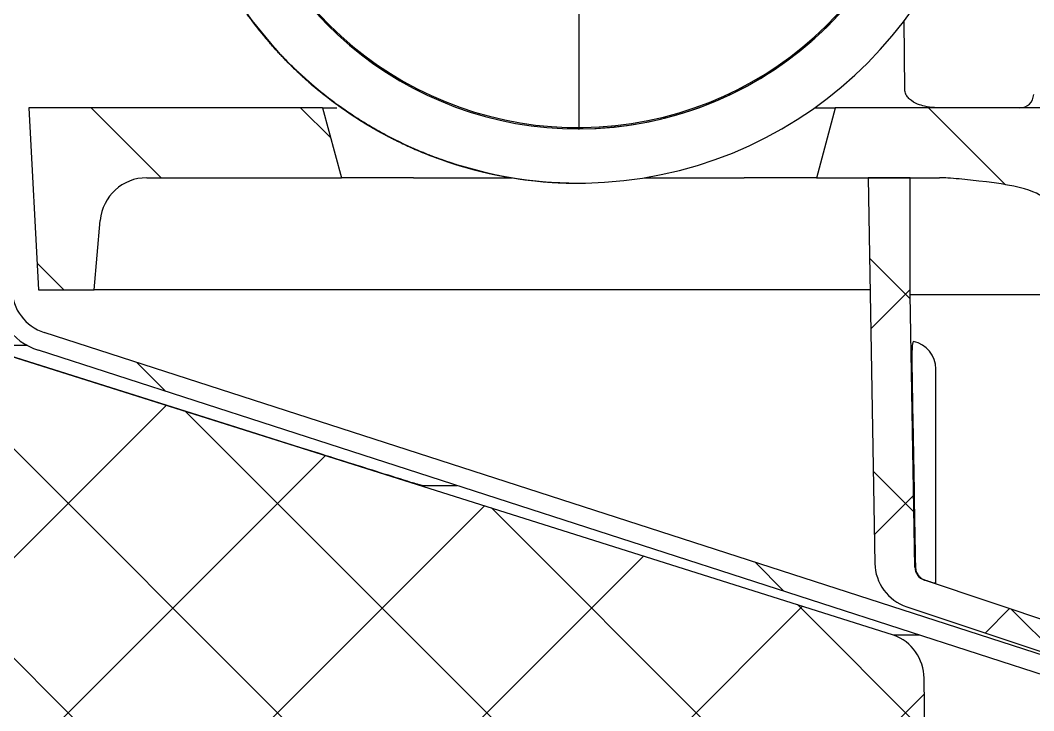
# Model space of a CAD drawing. Header units: inches. Extents: x -0.9 to 9.06, y 0 to 7.13.
# Drawn here: x 5.576 to 6.082, y 5.174 to 5.518 of the extents above; entities that cross this region are included whole.
import ezdxf

# ---------------------------------------------------------------- set-up
doc = ezdxf.new("R2010")
doc.units = ezdxf.units.IN
doc.header["$MEASUREMENT"] = 0
doc.layers.add('NETAFIM-L-DETL-013M', color=1, linetype='Continuous')

msp = doc.modelspace()

# ---------------------------------------------------------------- linework, layer by layer
at = {"layer": 'NETAFIM-L-DETL-013M'}
for p, q in [((5.854753960430421, 5.658221060200713), (5.854753960430421, 5.463836636858452)), ((5.689475333284327, 5.521037871823938), (5.703303060101244, 5.504014075619446)), ((5.691631287109032, 5.518144823116704), (5.691630421211961, 5.518144823116704)), ((6.017319377708567, 5.483730696477143), (6.016884740673276, 5.517932245385532)), ((5.700556824242561, 5.50717511947046), (5.700555958345489, 5.50717511947046)), ((5.700962670200205, 5.506759488875904), (5.70096180430314, 5.506759488875904)), ((5.703093253240695, 5.504262328309986), (5.703092387343623, 5.504262328309986)), ((5.712952487186964, 5.494119642957201), (5.712951621289892, 5.494119642957201)), ((5.71339361845029, 5.493737565874184), (5.713392709258368, 5.493737565874184)), ((5.580605921243297, 5.474595439072769), (5.585356752118492, 5.383944847785291)), ((5.727041498445352, 5.474595439072769), (5.580605921243297, 5.474595439072769)), ((5.646541292148604, 5.439729833353513), (5.61167567084319, 5.47459545465892)), ((5.731067207375382, 5.459571321174311), (5.716043073890784, 5.474595454658915)), ((5.727041498445352, 5.474595439072769), (5.734123887071451, 5.474595439072769)), ((5.727041498445352, 5.474595439072769), (5.736383705249931, 5.439729833699869)), ((5.972200728401048, 5.474595439072769), (5.98260422195192, 5.474595439072769)), ((5.973380534809074, 5.439729833699869), (5.982722741613645, 5.474595439072769)), ((5.982722741613645, 5.474595439072769), (5.98260422195192, 5.474595439072769)), ((6.155888680488963, 5.474595439072769), (5.982722741613645, 5.474595439072769)), ((6.067438883435123, 5.43630185425732), (6.029145283033528, 5.474595454658915)), ((5.741441410047446, 5.471238182945239), (5.741442275944518, 5.471238182945239)), ((5.756351508204353, 5.46220172439678), (5.756350642307278, 5.46220172439678)), ((5.77181755557633, 5.454523035752058), (5.768576762604983, 5.456008525473914)), ((5.780640483906836, 5.450843059785796), (5.78064225899584, 5.450843059785796)), ((5.782173857736779, 5.450288582595746), (5.782174766928697, 5.450288582595746)), ((5.793705485287887, 5.446275755795011), (5.810454922005124, 5.441830153637695)), ((5.794012359210206, 5.446197998237946), (5.794014091004349, 5.446197998237946)), ((5.794582855496081, 5.446035426062681), (5.794584587290227, 5.446035426062681)), ((5.794790324434529, 5.445946152074557), (5.794797251611111, 5.445946152074557)), ((5.808467298571212, 5.442292369494725), (5.808474225747794, 5.442292369494725)), ((5.809048315506526, 5.442168935867113), (5.809055199388239, 5.442168935867113)), ((5.737650829279925, 5.139885490127028), (5.438268139489082, 5.439268179917874)), ((5.639326687885613, 5.439729833699869), (5.736383705249931, 5.439729833699869)), ((5.772347614468948, 5.439729833699869), (5.736383705249931, 5.439729833699869)), ((5.772347614468948, 5.439729833699869), (5.821403497762808, 5.439729833699869)), ((5.831843142516436, 5.438297986301622), (5.841505125109698, 5.437458802154301)), ((5.840743698519439, 5.437510063260964), (5.854326073401011, 5.43705680943863)), ((5.841505125109698, 5.437458802154301), (5.854297498797631, 5.43705680943863)), ((5.854384564748226, 5.43705680943863), (5.854395518346187, 5.43705680943863)), ((5.854402445522758, 5.43705680943863), (5.854413096056749, 5.43705680943863)), ((5.887307097091571, 5.439729833699869), (5.937153284643034, 5.439729833699869)), ((5.973262015147337, 5.439729833699869), (5.937153284643034, 5.439729833699869)), ((5.973262015147337, 5.439729833699869), (5.973380534809074, 5.439729833699869)), ((5.973380534809074, 5.439729833699869), (6.034628790062253, 5.439729833699869)), ((6.019912761086608, 5.439729833699869), (5.998993380544924, 5.439729833699869)), ((5.998993380544924, 5.439729833699869), (6.002349078057726, 5.247482196815053)), ((6.019912761086608, 5.381620476980089), (6.019912761086608, 5.439729833699869)), ((5.613147199105846, 5.383944847785291), (5.616171387924634, 5.418511891847766)), ((5.597958883189676, 5.383944839264865), (5.584659752706432, 5.397243969748103)), ((6.019951132416998, 5.379422202227855), (5.999692445748678, 5.399680888896173)), ((5.585356752118492, 5.383944847785291), (5.613147199105846, 5.383944847785291)), ((5.863051804785186, 5.383944847785291), (5.613147199105846, 5.383944847785291)), ((5.999967125097235, 5.383944847785291), (5.881748730607036, 5.383944847785291)), ((6.000308213730875, 5.364403564822785), (6.019912761606111, 5.384008112698022)), ((6.022286401435202, 5.24563424257886), (6.019912761086608, 5.381620476980089)), ((6.019912761086608, 5.381620476980089), (6.106701418961858, 5.381620476980089)), ((6.119867849361174, 5.190737753649853), (5.588190530171154, 5.362593038245857)), ((5.579923074812324, 5.356052354828001), (5.562033468125548, 5.356052354828001)), ((5.571042564326535, 5.350994823209907), (6.011501480224126, 5.211809835140179)), ((5.680658682707598, 5.316366083981051), (5.571044945543484, 5.350994823209907)), ((6.117008267575773, 5.18189092656016), (5.585330948385752, 5.353746211156163)), ((5.648612057073478, 5.333291710461507), (5.634174115140432, 5.347729652394557)), ((6.032778281429692, 5.237641233297006), (6.032778281429692, 5.344430457507132)), ((5.492904801690393, 5.170102361925046), (5.649123655182371, 5.326321215417014)), ((5.842018232327507, 5.139885490127028), (5.658566421052476, 5.323337301402058)), ((5.603066554434327, 5.170102361925046), (5.454081382375079, 5.319087533984299)), ((5.716096905814197, 5.305173541723331), (5.680658682707598, 5.316366083981051)), ((5.597272204737976, 5.170102361925046), (5.72843019245256, 5.301260349639631)), ((5.724956591475415, 5.302375655104309), (5.716096905814197, 5.305173541723331)), ((6.021805235706892, 5.273200695890382), (6.001546549038572, 5.293459382558699)), ((5.775920046018871, 5.28632110078735), (5.793927371412586, 5.28632110078735)), ((6.002098700465261, 5.261826648509588), (6.021662286773185, 5.281390234817516)), ((5.67142273598754, 5.139885490127028), (5.807736729722762, 5.276199483862248)), ((5.946385635375087, 5.139885490127028), (5.811150343636654, 5.275120781865456)), ((5.77579013903512, 5.139885490127028), (5.887043266992954, 5.251138618084866)), ((5.957041032304186, 5.233597496245522), (5.942603090371129, 5.24803543817857)), ((6.136131496173597, 5.202643621915481), (6.027045869633695, 5.239143131768375)), ((5.880157542082702, 5.139885490127028), (5.966349804263153, 5.226077752307483)), ((6.027260282081488, 5.163378246468201), (5.963734266220843, 5.226904262328855)), ((6.01821393597363, 5.225845247369813), (6.150077742652239, 5.1817242413738)), ((6.057379942486953, 5.212740487483708), (6.069558183385616, 5.224918728382363)), ((6.094778990548935, 5.200226941048339), (6.070353218113801, 5.224652713483472)), ((6.011501480224126, 5.211809835140179), (6.02444666309784, 5.211809835140179)), ((6.029053841648781, 5.01658004873942), (6.026932502059537, 5.190205919668235)), ((5.984524945130281, 5.139885490127028), (6.027028015722294, 5.182388560719043))]:
    msp.add_line(p, q, dxfattribs=at)
for centre, radius, start, end in [((5.8543845641022, 5.640788255915802), 0.2037314440630879, 89.99999981831775, 241.1581342222545), ((5.854369424036178, 5.640788251186696), 0.2037314773797196, 107.8102405414129, 233.2366319755272), ((5.854413100242517, 5.640788234218836), 0.2037314292097271, 107.9652591159654, 356.5815864610723), ((5.854399612029748, 5.640788244431203), 0.1760115297883613, 115.351089585145, 82.08873965635576), ((5.85441047113478, 5.640788255189808), 0.1766524672941907, 115.3244013341089, 359.2436790051726), ((5.854404303558066, 5.640788231963492), 0.1766524831615637, 270.0000011817065, 359.2475064517822), ((5.854325759238758, 5.640788086081055), 0.2037311142428474, 190.0316070437723, 228.0760155324395), ((5.854135580794491, 5.640617381341604), 0.2034940661542121, 225.3981527938937, 226.4287310895747), ((5.854016752947281, 5.640473529384435), 0.2032921838869131, 225.3981082026679, 226.4297187218908), ((5.854482905029499, 5.640950908234271), 0.2039455437073296, 229.369279482509, 230.3975833154192), ((5.854158947406904, 5.640539291088078), 0.2034073174279229, 229.367918973289, 230.3989438246394), ((5.854594064332491, 5.641034339062917), 0.2040527859935238, 229.5249651334628, 230.5527202769312), ((5.854416606166239, 5.640816149885745), 0.2037673491501605, 229.5245057314365, 233.0526775917111), ((5.854426260918593, 5.640816149885745), 0.2037673491501605, 229.5245057314365, 233.0526775917111), ((5.854742259446641, 5.641186355528401), 0.2042498086741004, 229.5258914656314, 230.5526645025596), ((6.074592248337388, 5.481568578919995), 0.0069731242610819, 270.0000000000008, 357.0000000000011), ((5.854325122665397, 5.640785260404792), 0.2037283303720222, 243.8261278867336, 259.3445575959945), ((5.854610909509982, 5.641375752908022), 0.2043761394167904, 245.1490414989532, 246.0964542396449), ((5.854497023344187, 5.641079152655381), 0.2040510082645949, 245.1479892518849, 246.0969005438434), ((5.854233787470501, 5.640439254043099), 0.2033494255095946, 245.3010803543428, 246.2532690160216), ((5.85434778084841, 5.640649710940721), 0.2035801926403628, 245.3016200406732, 246.2527293296913), ((5.854369415230575, 5.640788718072204), 0.2037319086335799, 246.1073283155851, 269.999986788891), ((5.854340626355089, 5.640787264868526), 0.2037304554299664, 247.6438470330419, 270.0000470492392), ((5.854384093053873, 5.640785901603099), 0.2037290921650149, 247.7988655560885, 270.0001326570248), ((5.63932670475642, 5.416486085816575), 0.0232437475369366, 90, 175), ((5.595339481863117, 5.384710092178994), 0.0325412465517125, 181.2801395596065, 252.0874906140377), ((5.595339481863117, 5.384710092178994), 0.0232437475369377, 181.2801395596054, 252.0874906140337), ((6.018832036229174, 5.344430468452071), 0.0139462485221625, 2.036e-13, 78.44560330711941), ((6.025589291422853, 5.247887843522695), 0.0232437475369367, 181.0000000000009, 251.5000000000039), ((6.029258472358957, 5.245755928965874), 0.0069731242610816, 181.0000000000036, 251.4999999999944), ((6.010100756078259, 5.207377121061512), 0.0046487495073877, 69.83464733551436, 72.46346382794329), ((6.003690490884117, 5.189921965609326), 0.0232437475369351, 0.70000000000015, 69.83464733564034)]:
    msp.add_arc(centre, radius, start, end, dxfattribs=at)
for centre, major_axis, ratio, start_param, end_param in [((5.854350004580386, 5.64078824954801), (-0.0070536864659698, 0.203609332275425), 0.9998781946577517, 2.879770591485634, 3.106967479811622), ((5.854356924879333, 5.64078824954801), (-0.0070536864659698, 0.203609332275425), 0.9998781946577581, 2.879770591485635, 3.106967479811629), ((5.854393741438808, 5.640788249548007), (-0.0073290071204548, 0.2035996102688681), 0.9998781946727948, 2.881124405521304, 3.105615411879812), ((5.854400661737759, 5.640788249548008), (-0.0073290071204548, 0.2035996102688681), 0.9998781946727948, 2.881124405521305, 3.105615411879812), ((6.020077464295628, 5.428107959585043), (-0.0667845984963106, 0), 0.1740202685969625, 3.141592653589792, 4.247865998147034)]:
    msp.add_ellipse(centre, major_axis=major_axis, ratio=ratio, start_param=start_param, end_param=end_param, dxfattribs=at)
for points, knots in [([(5.691630421211947, 5.518144823116704), (5.691819119454841, 5.517889781688361), (5.692196348481832, 5.51737992516618), (5.695218762395164, 5.513477731380105), (5.69970682392476, 5.507976367744864), (5.703822401301806, 5.503485402562628), (5.705859404732031, 5.501262601083482)], [0, 0, 0, 0, 0.2484641192277682, 0.496707740929842, 0.7508956911248017, 1, 1, 1, 1]), ([(5.700555958345489, 5.507175119470461), (5.700761863657998, 5.506933895886263), (5.701173492462043, 5.506451661725992), (5.704458660392447, 5.502768178523696), (5.709320810821736, 5.49758721324517), (5.713742249148822, 5.49338746084544), (5.715932991498469, 5.491306559844565)], [0, 0, 0, 0, 0.2483322395935188, 0.4964451938928842, 0.7504977436072352, 1, 1, 1, 1]), ([(5.721700255651626, 5.486172093271624), (5.719354822272531, 5.48824115949902), (5.714508442514066, 5.492516480543219), (5.708207241124387, 5.498786934131645), (5.703428213593575, 5.503905221747992), (5.70091555934357, 5.506764827705695), (5.700658605621434, 5.507058710283183), (5.700556824242561, 5.507175119470461)], [0, 0, 0, 0, 0.203294137139669, 0.4200676088407881, 0.6401313704320123, 0.8574532214425126, 1, 1, 1, 1]), ([(5.70096180430313, 5.506759488875904), (5.701168364712849, 5.506518819333703), (5.701581303295277, 5.50603769257895), (5.704876456081308, 5.502363106479074), (5.709752654877242, 5.497195112846149), (5.714185679645357, 5.493007191918663), (5.716382262194269, 5.490932059360928)], [0, 0, 0, 0, 0.2483269434537155, 0.4964348015506835, 0.7504813112906027, 1, 1, 1, 1]), ([(5.722162817867477, 5.485813655178675), (5.719811813544755, 5.487876385415654), (5.714953924450163, 5.492138612680174), (5.708635751532334, 5.498391941869939), (5.703842916489065, 5.503497295435336), (5.701322490810376, 5.50635005262518), (5.701064759549957, 5.506643322432359), (5.700962670200205, 5.506759488875904)], [0, 0, 0, 0, 0.2032940204805588, 0.4200672008737192, 0.6401309369463629, 0.8574530750406717, 1, 1, 1, 1]), ([(5.711263165294361, 5.495728912665499), (5.710327860897951, 5.49666204376025), (5.708445238304932, 5.49854029183433), (5.705985597296013, 5.501118470846551), (5.704153617266616, 5.503093669735798), (5.703220693504853, 5.504122368301886), (5.703128491276039, 5.504223628486628), (5.703093253240695, 5.504262328309985)], [0, 0, 0, 0, 0.2154580155479581, 0.4336835467429965, 0.6517707361874477, 0.8669130316932685, 1, 1, 1, 1]), ([(5.721693631539018, 5.486172093271624), (5.720695972392206, 5.487038231813867), (5.718687836489255, 5.488781636772522), (5.716055560932137, 5.491183286974417), (5.714091179972434, 5.493027072628175), (5.713089316671961, 5.493988707814398), (5.712990321457709, 5.494083438511629), (5.712952487186964, 5.4941196429572)], [0, 0, 0, 0, 0.2154568720305328, 0.4336818658390711, 0.6517702100616504, 0.8669125548000685, 0.9999999999999998, 0.9999999999999998, 0.9999999999999998, 0.9999999999999998]), ([(5.713392709258368, 5.493737565874184), (5.713484275123004, 5.49364903991803), (5.713667370523705, 5.493472023128217), (5.715104566591627, 5.49210531304438), (5.717253750551968, 5.490115304934059), (5.719733985530535, 5.487889643615541), (5.721441222664566, 5.486420602208395), (5.722146582297387, 5.485813655178675)], [0, 0, 0, 0, 0.2098617175656507, 0.4196401729086088, 0.6317335764600617, 0.8478475754151981, 1, 1, 1, 1]), ([(5.722156237049738, 5.485813655178675), (5.721156217552106, 5.486677090816812), (5.719143345584235, 5.48841504232297), (5.716504625973776, 5.490809625424306), (5.714535304147489, 5.492648062208978), (5.713530776564972, 5.493607014347883), (5.71343154346696, 5.493701467617642), (5.71339361845029, 5.493737565874184)], [0, 0, 0, 0, 0.2154590217865879, 0.4336829693945574, 0.6517703657774757, 0.8669132079433856, 1, 1, 1, 1]), ([(5.7138760097091, 5.493182352671623), (5.714585400652207, 5.492512388345597), (5.71755230508819, 5.489710378889275), (5.720486395167689, 5.487185823569675), (5.722718940261973, 5.485264892909299)], [0, 0, 0, 0, 0.2391013793740606, 1, 1, 1, 1]), ([(5.723183234271971, 5.484922560501886), (5.722557015837764, 5.485420675858886), (5.721703972257294, 5.486099215621396), (5.720735410342637, 5.486984342671147), (5.720477868755086, 5.487219698844175)], [0, 0, 0, 0, 0.7340989939287274, 1, 1, 1, 1]), ([(5.724945464698031, 5.483462831217921), (5.725701228275944, 5.482845653723321), (5.728866162886436, 5.480261080358611), (5.731978254990451, 5.477951094209495), (5.734347201926311, 5.476192716106619)], [0, 0, 0, 0, 0.2387927938234135, 1, 1, 1, 1]), ([(5.747165422641852, 5.467564138373921), (5.746513406198936, 5.467970345025984), (5.744751273136149, 5.469068155027099), (5.739915284370464, 5.472212074430427), (5.732898751267534, 5.477171455131255), (5.727654887104439, 5.481254977763461), (5.725063409561734, 5.483384688934671), (5.724968324380732, 5.483462831217921)], [0, 0, 0, 0, 0.1624047585437175, 0.4389134625277363, 0.7147009830975902, 0.9895319530219667, 0.9999999999999998, 0.9999999999999998, 0.9999999999999998, 0.9999999999999998]), ([(6.036962707382667, 5.474595439072769), (6.033773879129306, 5.474624282951579), (6.029591059040161, 5.474662117775583), (6.023395786670288, 5.476437744138222), (6.020256078120336, 5.478142143600424), (6.018236634491245, 5.480475755189329), (6.017442135130533, 5.482182732687552), (6.01735179758948, 5.483321883706968), (6.017319377708552, 5.483730696477143)], [0, 0, 0, 0, 0.4743221471285472, 0.6221734280094972, 0.8082254353537818, 0.8827669375895562, 0.9579279900704113, 0.9999999999999998, 0.9999999999999998, 0.9999999999999998, 0.9999999999999998]), ([(5.731936024939649, 5.477967631924789), (5.732281242465809, 5.477709058648266), (5.733675044540369, 5.476665079296327), (5.736095286996864, 5.474908699248716), (5.738761181631172, 5.473044744905191), (5.740653904712473, 5.471761485328547), (5.741380852173051, 5.471278100421977), (5.741429506404291, 5.471246029379802), (5.741441410047446, 5.471238182945239)], [0, 0, 0, 0, 0.071099302773797, 0.2870606159741954, 0.5019986302461767, 0.716356786163183, 0.9306044404761923, 1, 1, 1, 1]), ([(5.741389586107686, 5.471268489342759), (5.743158689035759, 5.470114817850743), (5.745492870926831, 5.468592645758784), (5.746832602927565, 5.467764599082953), (5.747156936850547, 5.467564138373921)], [0, 0, 0, 0, 0.757911341373365, 1, 1, 1, 1]), ([(5.747156936850547, 5.467564138373921), (5.747799353540436, 5.467168632045731), (5.749948132302016, 5.465845728062302), (5.755194274599908, 5.462775692491858), (5.762385235575187, 5.458937463149568), (5.767292349291722, 5.456623062848952), (5.76926424158529, 5.455693035875733)], [0, 0, 0, 0, 0.1379167860277318, 0.4613090932146183, 0.7835305010096487, 1, 1, 1, 1]), ([(5.769283551089994, 5.455693035875733), (5.766392899629146, 5.457072180729648), (5.76055560699158, 5.459857183422279), (5.752980032796948, 5.464048541527088), (5.748918904117829, 5.466481407498446), (5.747330621911451, 5.467462131964242), (5.747165422641852, 5.467564138373921)], [0, 0, 0, 0, 0.3173748713745792, 0.6408970521420662, 0.9626492417658935, 1, 1, 1, 1]), ([(5.756350642307278, 5.462201724396779), (5.756462518289833, 5.462139806331106), (5.756686269300665, 5.462015970727907), (5.758443368007455, 5.461061127767714), (5.761049490207959, 5.459689796468141), (5.763975931761365, 5.458207874970619), (5.765937264441731, 5.457263588085524), (5.766725258190795, 5.456884207182819)], [0, 0, 0, 0, 0.2139621771674832, 0.4279225292889932, 0.6419075898923969, 0.8561311991700289, 1, 1, 1, 1]), ([(5.770303318071682, 5.45520683466981), (5.771641343756265, 5.454602139704412), (5.775075528270214, 5.453050126084827), (5.778815748388002, 5.45155697621016), (5.780513508928926, 5.450891327019303), (5.780616642200619, 5.450852122777733), (5.780640483906836, 5.450843059785796)], [0, 0, 0, 0, 0.2191463784016883, 0.5624623709878718, 0.8988527811129173, 1, 1, 1, 1]), ([(5.771278144995335, 5.454782155450851), (5.771670232749556, 5.454607871084145), (5.773269075757944, 5.453897179821347), (5.776050540876383, 5.452710964322878), (5.779123121597876, 5.451464772335316), (5.78129839161561, 5.450619636784673), (5.782110599383532, 5.450312323017568), (5.782161968235435, 5.450293044643247), (5.782173857736768, 5.450288582595746)], [0, 0, 0, 0, 0.0703475096002822, 0.2868608434460405, 0.5046482908101138, 0.721656652804771, 0.9355764538923638, 1, 1, 1, 1]), ([(5.772346099149068, 5.454306518189206), (5.773134611305568, 5.453956162381297), (5.774077208124925, 5.453537342877426), (5.774984241468551, 5.453173893433587), (5.775132512631888, 5.453114480985047)], [0, 0, 0, 0, 0.8365317390205609, 1, 1, 1, 1]), ([(5.794584587290227, 5.446035426062679), (5.794466813150119, 5.446071660750722), (5.794180928442926, 5.446159616758478), (5.791465235767567, 5.447007631054483), (5.786513197333022, 5.448669506940317), (5.779944022427809, 5.4511010197178), (5.774937883956408, 5.45317538947147), (5.772425393468154, 5.4542801426022), (5.772365408653776, 5.454306518189206)], [0, 0, 0, 0, 0.1442391989358616, 0.3501259369456852, 0.5598283486188023, 0.7756515234499715, 0.9946437601323495, 1, 1, 1, 1]), ([(5.780642258995829, 5.450843059785796), (5.780515008545979, 5.450893920294814), (5.780206121233732, 5.451017378922641), (5.778431737368784, 5.451690471946879), (5.7762442138423, 5.452621132646036), (5.775669845059915, 5.452865492281994)], [0, 0, 0, 0, 0.3406428886074551, 0.8268753973889417, 1, 1, 1, 1]), ([(5.782175026697814, 5.450292609017131), (5.784191507575815, 5.449548984620167), (5.788386391666925, 5.448002023185214), (5.792729875977784, 5.44660775290317), (5.794451509974056, 5.44607511550224), (5.794558193114632, 5.446042878437781), (5.794582855496081, 5.446035426062679)], [0, 0, 0, 0, 0.2892612576054149, 0.601750039360275, 0.9079349146421108, 1, 1, 1, 1]), ([(6.049996731295969, 5.438498311589228), (6.046223223071866, 5.438945599162129), (6.041113393064051, 5.439551285787516), (6.035973082987744, 5.439692819761565), (6.034628790062253, 5.439729833699868)], [0, 0, 0, 0, 0.7384801878609734, 1, 1, 1, 1]), ([(5.881748730607036, 5.38394484778529), (5.881400487915687, 5.38394484778529), (5.880703853880323, 5.38394484778529), (5.878133227441971, 5.383944847785291), (5.874778881518444, 5.383944847785291), (5.870923273555625, 5.38394484778529), (5.867026370225325, 5.38394484778529), (5.864440280636245, 5.38394484778529), (5.863235832847998, 5.38394484778529), (5.863051804785175, 5.38394484778529)], [0, 0, 0, 0, 0.1635169070790915, 0.3271036138233434, 0.488985944103162, 0.6492806257335352, 0.8094237731914438, 0.9708817815248988, 1, 1, 1, 1]), ([(6.021592558111411, 5.357918622787266), (6.021530095295009, 5.357976861173632), (6.021313358419341, 5.358178939892296), (6.021057480367538, 5.356920251024472), (6.020853771059478, 5.354311437615939), (6.020780121426618, 5.350509636527617), (6.020793783898806, 5.347012075854913), (6.020826569274582, 5.344958845130619), (6.02083500641055, 5.344430457507132)], [0, 0, 0, 0, 0.0847899613894475, 0.2942088169410242, 0.5039148457474334, 0.7146346149992496, 0.9265627891584175, 1, 1, 1, 1]), ([(6.02083500641055, 5.344430457507132), (6.020995650900147, 5.335300648784465), (6.021575113109964, 5.302368432117742), (6.022157433476401, 5.269436467993132), (6.022578316985594, 5.24563424257886)], [0, 0, 0, 0, 0.2772303126467942, 1, 1, 1, 1]), ([(5.77424527119707, 5.286921946765605), (5.773206625382123, 5.287238412825075), (5.767940821416051, 5.28884285604056), (5.750895928031319, 5.294193544434079), (5.735212966496749, 5.299140460737671), (5.724956591475404, 5.302375655104309)], [0, 0, 0, 0, 0.0783574259851322, 0.3972623184786618, 1, 1, 1, 1]), ([(5.77664008272908, 5.286214075909251), (5.776639519494164, 5.286214221422241), (5.776637452016892, 5.286214755559574), (5.776438447074962, 5.28626786233061), (5.775839943200104, 5.286441016041987), (5.775067765541109, 5.286669454782103), (5.774387912820248, 5.286877258520258), (5.774244968133096, 5.286920950983972)], [0, 0, 0, 0, 0.0523680134086054, 0.1922282761237649, 0.4506414046298054, 0.8844927877240447, 1, 1, 1, 1]), ([(6.022578316985594, 5.24563424257886), (6.022660623190951, 5.244898141203187), (6.022825439175971, 5.243424117795198), (6.023931224718502, 5.24148225797676), (6.025470295235685, 5.240025222041845), (6.026729112177882, 5.239390863691158), (6.027381973273509, 5.239173760216566), (6.027474077383214, 5.239143131768375)], [0, 0, 0, 0, 0.2404542509806385, 0.4815032361175021, 0.7199864365368615, 0.960496344256164, 1, 1, 1, 1]), ([(6.027474077383214, 5.239143131768375), (6.028565249000394, 5.238800084399008), (6.030753710604663, 5.238112066140023), (6.03255311209666, 5.237614207437625), (6.032613684979274, 5.237683995810701), (6.032639023533089, 5.237713189343687)], [0, 0, 0, 0, 0.366463671840292, 0.7349821628003173, 1, 1, 1, 1])]:
    msp.add_open_spline(points, degree=3, knots=knots, dxfattribs=at)

doc.saveas('drawing.dxf')
